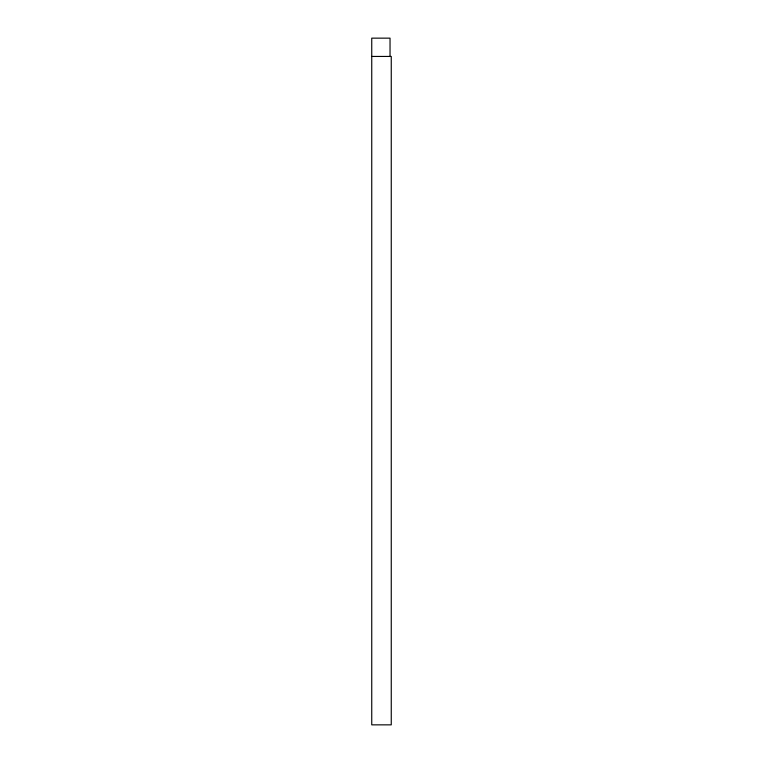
<?xml version="1.0" encoding="UTF-8"?>
<svg xmlns="http://www.w3.org/2000/svg" width="763" height="763" viewBox="0 0 763 763"><rect width="100%" height="100%" fill="white"/><g stroke="black" fill="none" stroke-linecap="round" stroke-linejoin="round"><path stroke-width="1.14" d="M371.743 56.443L391.257 56.443L391.257 724.85L371.743 724.85L371.743 38.15L390.036 38.15L390.036 56.443"/></g></svg>
